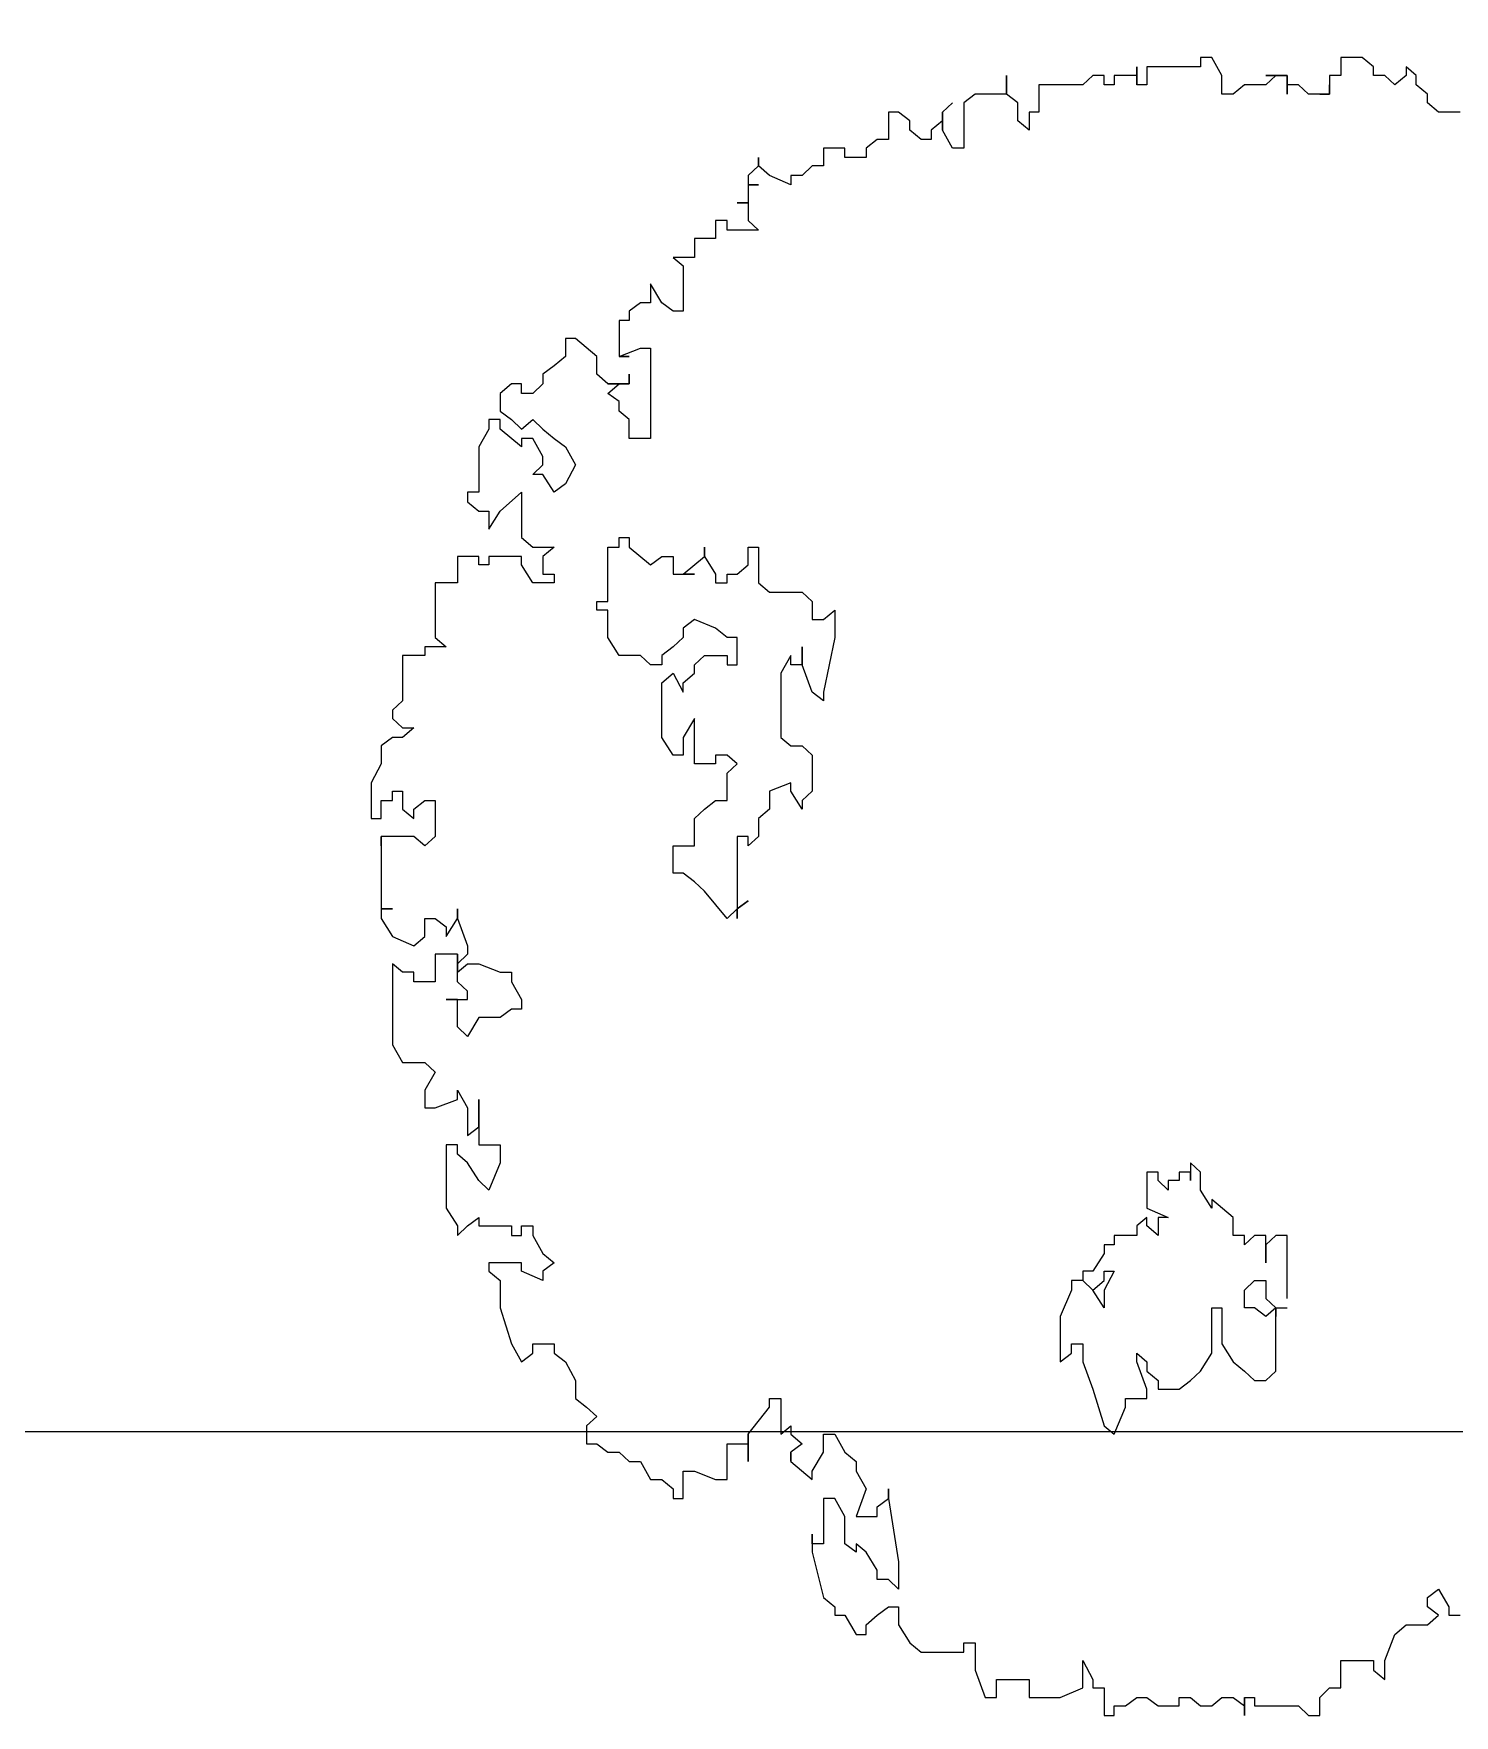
# Model space of a CAD drawing. Extents: x -30 to 1202, y 231 to 898.
# Drawn here: x 86.943 to 89.559, y 376.693 to 379.789 of the extents above; entities that cross this region are included whole.
import ezdxf

# ---------------------------------------------------------------- set-up
doc = ezdxf.new("R2010")
doc.units = 0
doc.header["$LTSCALE"] = 0.04
doc.layers.get('0').update_dxf_attribs({"linetype": 'CONTINUOUS'})
doc.layers.add('CONTORXXNP----00', color=255, linetype='CONTINUOUS')
doc.layers.add('PISO', color=1, linetype='CONTINUOUS')
doc.styles.get("Standard").update_dxf_attribs({"font": 'romans.shx'})

# ---------------------------------------------------------------- blocks, each defined once
blk = doc.blocks.new('ARB3')
at = {"color": 0}
for p, q in [((-0.4644, 0.1476), (-0.4644, 0.1345)), ((0.4579, 0.1407), (0.4579, 0.1476)), ((-0.4644, 0.1345), (-0.4702, 0.1276)), ((0.4418, 0.1345), (0.4528, 0.1407)), ((0.447, 0.1276), (0.4418, 0.1345)), ((0.4528, 0.1407), (0.4579, 0.1407)), ((0.4579, 0.1345), (0.4528, 0.1276)), ((0.4638, 0.1276), (0.4579, 0.1345)), ((-0.4754, 0.1276), (-0.4812, 0.1207)), ((-0.4702, 0.1276), (-0.4754, 0.1276)), ((0.4528, 0.1276), (0.447, 0.1276)), ((0.4638, 0.1145), (0.4638, 0.1276)), ((-0.487, 0.1207), (-0.4922, 0.1145)), ((-0.4922, 0.1145), (-0.487, 0.1145)), ((-0.4812, 0.1207), (-0.487, 0.1207)), ((-0.487, 0.1145), (-0.4812, 0.1076)), ((0.4696, 0.1076), (0.4638, 0.1145)), ((-0.4812, 0.1076), (-0.487, 0.1015)), ((0.4857, 0.1015), (0.4696, 0.1076)), ((-0.487, 0.0945), (-0.4922, 0.0945)), ((-0.487, 0.1015), (-0.487, 0.0945)), ((0.4973, 0.1015), (0.4857, 0.1015)), ((0.4857, 0.0745), (0.4857, 0.0945)), ((0.4857, 0.0945), (0.4915, 0.0945)), ((0.4915, 0.0945), (0.4973, 0.1015)), ((-0.498, 0.0745), (-0.487, 0.0745)), ((-0.487, 0.0745), (-0.487, 0.0676)), ((0.5025, 0.0745), (0.4857, 0.0745)), ((0.5025, 0.0676), (0.5025, 0.0745)), ((-0.487, 0.0676), (-0.4754, 0.0676)), ((-0.4754, 0.0676), (-0.4812, 0.0676)), ((-0.4812, 0.0676), (-0.4754, 0.0676)), ((-0.4754, 0.0676), (-0.4754, 0.0615)), ((-0.4754, 0.0615), (-0.4754, 0.0676)), ((-0.4754, 0.0676), (-0.4754, 0.0546)), ((0.5083, 0.0615), (0.5025, 0.0676)), ((-0.4754, 0.0546), (-0.4812, 0.0484)), ((0.5193, 0.0615), (0.5083, 0.0615)), ((0.5135, 0.0484), (0.5193, 0.0546)), ((0.5193, 0.0546), (0.5193, 0.0615)), ((-0.4754, 0.0415), (-0.487, 0.0415)), ((-0.487, 0.0415), (-0.487, 0.0284)), ((-0.4812, 0.0484), (-0.4812, 0.0415)), ((-0.4812, 0.0415), (-0.4754, 0.0415)), ((0.2635, 0.0415), (0.2248, 0.0415)), ((0.2248, 0.0415), (0.2248, 0.0346)), ((0.2693, 0.0346), (0.2693, 0.0415)), ((0.5135, 0.0215), (0.5135, 0.0484)), ((-0.487, 0.0284), (-0.487, 0.0346)), ((-0.487, 0.0346), (-0.4812, 0.0284)), ((0.2248, 0.0346), (0.2306, 0.0284)), ((0.2635, 0.0284), (0.2693, 0.0346)), ((0.3081, 0.0346), (0.2693, 0.0346)), ((0.2693, 0.0346), (0.2745, 0.0284)), ((0.2693, 0.0346), (0.2745, 0.0346)), ((0.2745, 0.0346), (0.2693, 0.0346)), ((0.3139, 0.0284), (0.3081, 0.0346)), ((-0.4812, 0.0284), (-0.4812, 0.0153)), ((0.2416, 0.0284), (0.2248, 0.0284)), ((0.2248, 0.0284), (0.2248, 0.0215)), ((0.2248, 0.0215), (0.2306, 0.0153)), ((0.2306, 0.0284), (0.2416, 0.0284)), ((0.2525, 0.0215), (0.2525, 0.0284)), ((0.2525, 0.0284), (0.2635, 0.0284)), ((0.2584, 0.0153), (0.2525, 0.0215)), ((0.2745, 0.0284), (0.2693, 0.0215)), ((0.2693, 0.0215), (0.2693, 0.0153)), ((0.3081, 0.0153), (0.3139, 0.0215)), ((0.3139, 0.0215), (0.3139, 0.0284)), ((0.5083, 0.0153), (0.5083, 0.0215)), ((0.5083, 0.0215), (0.5135, 0.0215)), ((-0.4812, 0.0153), (-0.4754, 0.0084)), ((0.2306, 0.0153), (0.2248, 0.0153)), ((0.2248, 0.0153), (0.2248, 0.0084)), ((0.2693, 0.0153), (0.2584, 0.0153)), ((0.3023, 0.0084), (0.3081, 0.0153)), ((0.5083, 0.0084), (0.5135, 0.0153)), ((0.5193, 0.0153), (0.5083, 0.0153)), ((0.5135, 0.0153), (0.5193, 0.0153)), ((-0.487, 0.0015), (-0.498, -0.0047)), ((-0.4754, 0.0015), (-0.487, 0.0015)), ((-0.4754, 0.0084), (-0.4754, 0.0015)), ((0.2138, 0.0084), (0.2028, -0.0047)), ((0.2248, 0.0084), (0.2138, 0.0084)), ((0.2693, -0.0047), (0.2693, 0.0015)), ((0.2693, 0.0015), (0.2913, 0.0015)), ((0.2913, 0.0015), (0.3023, 0.0084)), ((0.5083, 0.0015), (0.5083, 0.0084)), ((0.5135, -0.0047), (0.5083, 0.0015)), ((0.208, -0.0047), (0.197, -0.0116)), ((0.2028, -0.0047), (0.208, -0.0047)), ((0.2971, -0.0047), (0.2693, -0.0047)), ((0.3081, -0.0116), (0.2971, -0.0047)), ((0.5135, -0.0116), (0.5135, -0.0047)), ((0.186, -0.0116), (0.1802, -0.0177)), ((0.1802, -0.0177), (0.1912, -0.0177)), ((0.197, -0.0116), (0.186, -0.0116)), ((0.1912, -0.0177), (0.186, -0.0177)), ((0.186, -0.0177), (0.186, -0.0247)), ((0.3139, -0.0177), (0.3081, -0.0116)), ((0.3191, -0.0247), (0.3139, -0.0177)), ((0.5083, -0.0177), (0.5135, -0.0116)), ((0.5083, -0.0247), (0.5083, -0.0177)), ((0.186, -0.0247), (0.1912, -0.0247)), ((0.1912, -0.0247), (0.1912, -0.0316)), ((0.3191, -0.0377), (0.3191, -0.0247)), ((0.5135, -0.0247), (0.5083, -0.0247)), ((0.5135, -0.0377), (0.5135, -0.0247)), ((0.1912, -0.0377), (0.186, -0.0377)), ((0.186, -0.0377), (0.186, -0.0446)), ((0.1912, -0.0316), (0.197, -0.0316)), ((0.197, -0.0316), (0.1912, -0.0377)), ((0.208, -0.0446), (0.2138, -0.0316)), ((0.2138, -0.0316), (0.2138, -0.0377)), ((0.2138, -0.0377), (0.2248, -0.0377)), ((0.2248, -0.0377), (0.219, -0.0446)), ((0.3081, -0.0446), (0.3139, -0.0377)), ((0.3139, -0.0377), (0.3191, -0.0377)), ((0.5083, -0.0446), (0.5135, -0.0377)), ((-0.4922, -0.0446), (-0.4812, -0.0446)), ((-0.4812, -0.0508), (-0.4922, -0.0508)), ((-0.4922, -0.0508), (-0.487, -0.0508)), ((-0.487, -0.0508), (-0.487, -0.0646)), ((-0.4812, -0.0446), (-0.4812, -0.0508)), ((0.186, -0.0446), (0.208, -0.0446)), ((0.219, -0.0446), (0.2138, -0.0446)), ((0.2138, -0.0446), (0.219, -0.0508)), ((0.219, -0.0508), (0.2248, -0.0508)), ((0.2248, -0.0508), (0.2248, -0.0646)), ((0.2971, -0.0508), (0.3023, -0.0446)), ((0.3023, -0.0508), (0.2971, -0.0508)), ((0.3191, -0.0446), (0.3023, -0.0508)), ((0.3023, -0.0446), (0.3081, -0.0446)), ((0.3249, -0.0446), (0.3191, -0.0446)), ((0.3249, -0.0577), (0.3249, -0.0446)), ((0.5083, -0.0508), (0.5083, -0.0446)), ((0.5135, -0.0577), (0.5083, -0.0508)), ((0.3301, -0.0577), (0.3249, -0.0577)), ((0.3468, -0.0646), (0.3301, -0.0577)), ((0.5135, -0.0646), (0.5135, -0.0577)), ((-0.487, -0.0646), (-0.4812, -0.0646)), ((-0.4812, -0.0708), (-0.487, -0.0708)), ((-0.487, -0.0708), (-0.487, -0.0777)), ((-0.4812, -0.0646), (-0.4812, -0.0708)), ((0.2248, -0.0646), (0.2306, -0.0646)), ((0.2306, -0.0646), (0.2306, -0.0708)), ((0.2306, -0.0708), (0.2358, -0.0708)), ((0.2358, -0.0708), (0.2467, -0.0777)), ((0.2467, -0.0708), (0.2467, -0.0646)), ((0.2467, -0.0646), (0.2584, -0.0708)), ((0.2525, -0.0708), (0.2467, -0.0708)), ((0.2584, -0.0777), (0.2525, -0.0708)), ((0.2584, -0.0708), (0.2693, -0.0708)), ((0.2693, -0.0708), (0.2584, -0.0777)), ((0.3191, -0.0777), (0.3417, -0.0708)), ((0.3417, -0.0708), (0.3468, -0.0646)), ((0.5025, -0.0777), (0.5025, -0.0708)), ((0.5025, -0.0708), (0.5193, -0.0708)), ((0.5193, -0.0646), (0.5135, -0.0646)), ((0.5193, -0.0708), (0.5193, -0.0646)), ((-0.487, -0.0777), (-0.4812, -0.0839)), ((0.2467, -0.0777), (0.2467, -0.0839)), ((0.2525, -0.0839), (0.2584, -0.0777)), ((0.2584, -0.0777), (0.2525, -0.0839)), ((0.3023, -0.0839), (0.3191, -0.0777)), ((0.4857, -0.0839), (0.4973, -0.0777)), ((0.4973, -0.0777), (0.5025, -0.0777)), ((-0.4812, -0.0839), (-0.4812, -0.1108)), ((0.2467, -0.0839), (0.2525, -0.0839)), ((0.2525, -0.0839), (0.2525, -0.0908)), ((0.2525, -0.0908), (0.2584, -0.0908)), ((0.2584, -0.0908), (0.2745, -0.0977)), ((0.2913, -0.0908), (0.2913, -0.0839)), ((0.2913, -0.0839), (0.3023, -0.0839)), ((0.2971, -0.0908), (0.2913, -0.0908)), ((0.3023, -0.0977), (0.2971, -0.0908)), ((0.5025, -0.0839), (0.4857, -0.0839)), ((0.5083, -0.0977), (0.5025, -0.0839)), ((0.2745, -0.0977), (0.3023, -0.0977)), ((0.5083, -0.1169), (0.5083, -0.0977)), ((-0.4812, -0.1108), (-0.4644, -0.1108)), ((-0.4644, -0.1108), (-0.4644, -0.1169)), ((-0.4644, -0.1169), (-0.4534, -0.1169)), ((-0.4534, -0.1169), (-0.4592, -0.1238)), ((0.4973, -0.1369), (0.4973, -0.1169)), ((0.4973, -0.1169), (0.5083, -0.1169)), ((-0.4754, -0.1308), (-0.487, -0.1308)), ((-0.487, -0.1308), (-0.4754, -0.1308)), ((-0.4702, -0.1238), (-0.4754, -0.1308)), ((-0.4754, -0.1308), (-0.4754, -0.15)), ((-0.4592, -0.1238), (-0.4702, -0.1238)), ((0.4915, -0.15), (0.5083, -0.1438)), ((0.5083, -0.1369), (0.4973, -0.1369)), ((0.5083, -0.1438), (0.5083, -0.1369)), ((-0.4754, -0.15), (-0.4702, -0.1569)), ((0.4747, -0.1569), (0.4747, -0.15)), ((0.4747, -0.15), (0.4915, -0.15)), ((-0.4702, -0.1569), (-0.4424, -0.1569)), ((-0.4644, -0.17), (-0.4702, -0.1638)), ((-0.4702, -0.1638), (-0.4644, -0.17)), ((-0.4424, -0.1638), (-0.4534, -0.17)), ((-0.4424, -0.1569), (-0.4424, -0.1638)), ((0.4805, -0.1569), (0.4747, -0.1569)), ((0.4805, -0.1831), (0.4805, -0.1569)), ((-0.4534, -0.17), (-0.4644, -0.17)), ((-0.4644, -0.17), (-0.4592, -0.17)), ((-0.4592, -0.17), (-0.4534, -0.1769)), ((-0.4534, -0.1769), (-0.4476, -0.1769)), ((-0.4476, -0.1831), (-0.4534, -0.19)), ((-0.4476, -0.1769), (-0.4476, -0.1831)), ((0.4747, -0.19), (0.4805, -0.1831)), ((-0.4592, -0.19), (-0.4644, -0.1969)), ((-0.4534, -0.19), (-0.4592, -0.19)), ((0.4638, -0.1969), (0.4747, -0.19)), ((-0.4644, -0.1969), (-0.4644, -0.2031)), ((-0.4644, -0.2031), (-0.4476, -0.2031)), ((-0.4476, -0.2031), (-0.4476, -0.21)), ((0.3862, -0.2031), (0.3804, -0.2031)), ((0.3804, -0.2031), (0.3862, -0.2031)), ((0.3862, -0.2031), (0.425, -0.1969)), ((0.3914, -0.21), (0.3862, -0.2031)), ((0.425, -0.1969), (0.4418, -0.1969)), ((0.4418, -0.1969), (0.436, -0.2031)), ((0.436, -0.2031), (0.436, -0.21)), ((0.4528, -0.2031), (0.4528, -0.1969)), ((0.4528, -0.1969), (0.4638, -0.1969)), ((0.4579, -0.21), (0.4528, -0.2031)), ((-0.4476, -0.21), (-0.4424, -0.2169)), ((0.3972, -0.21), (0.3914, -0.21)), ((0.3972, -0.223), (0.3972, -0.21)), ((0.4302, -0.21), (0.4192, -0.2169)), ((0.436, -0.21), (0.4302, -0.21)), ((0.4638, -0.2169), (0.4579, -0.21)), ((-0.4424, -0.2169), (-0.4366, -0.2169)), ((-0.4366, -0.2169), (-0.4366, -0.23)), ((0.3578, -0.23), (0.3636, -0.223)), ((0.3636, -0.223), (0.3695, -0.223)), ((0.3695, -0.223), (0.3804, -0.2169)), ((0.3804, -0.2169), (0.3972, -0.223)), ((0.4192, -0.2169), (0.414, -0.223)), ((0.414, -0.223), (0.4192, -0.223)), ((0.4192, -0.223), (0.414, -0.23)), ((0.4579, -0.23), (0.4696, -0.223)), ((0.4696, -0.2169), (0.4638, -0.2169)), ((0.4696, -0.223), (0.4696, -0.2169)), ((-0.4366, -0.23), (-0.4424, -0.23)), ((-0.4424, -0.23), (-0.4424, -0.243)), ((-0.1531, -0.243), (-0.1589, -0.2361)), ((-0.1589, -0.2361), (-0.1421, -0.2361)), ((-0.1421, -0.2361), (-0.1085, -0.243)), ((0.3468, -0.2361), (0.3578, -0.23)), ((0.3468, -0.243), (0.3468, -0.2361)), ((0.3972, -0.23), (0.3862, -0.2361)), ((0.3862, -0.2361), (0.3862, -0.243)), ((0.414, -0.23), (0.3972, -0.23)), ((0.447, -0.243), (0.4528, -0.2361)), ((0.4528, -0.2361), (0.4579, -0.2361)), ((0.4579, -0.2361), (0.4579, -0.23)), ((-0.4424, -0.243), (-0.4315, -0.243)), ((-0.4315, -0.243), (-0.4315, -0.25)), ((-0.1531, -0.25), (-0.1531, -0.243)), ((-0.1085, -0.243), (-0.1033, -0.243)), ((-0.1033, -0.243), (-0.1085, -0.25)), ((0.3578, -0.243), (0.3468, -0.243)), ((0.3695, -0.25), (0.3578, -0.243)), ((0.3862, -0.243), (0.414, -0.243)), ((0.414, -0.243), (0.414, -0.25)), ((0.4192, -0.25), (0.447, -0.243)), ((-0.4315, -0.25), (-0.4256, -0.2561)), ((-0.4256, -0.2561), (-0.4256, -0.263)), ((-0.1699, -0.2561), (-0.1641, -0.25)), ((-0.1699, -0.2761), (-0.1699, -0.2561)), ((-0.1641, -0.25), (-0.1531, -0.25)), ((-0.1253, -0.2561), (-0.1363, -0.2561)), ((-0.1363, -0.2561), (-0.1253, -0.2561)), ((-0.1085, -0.25), (-0.1253, -0.2561)), ((-0.1253, -0.2561), (-0.1253, -0.263)), ((-0.0756, -0.2561), (-0.0698, -0.25)), ((-0.0756, -0.263), (-0.0756, -0.2561)), ((-0.0698, -0.25), (-0.0478, -0.25)), ((-0.0478, -0.25), (-0.042, -0.2561)), ((-0.0368, -0.2561), (-0.0478, -0.263)), ((-0.042, -0.2561), (-0.0368, -0.2561)), ((0.3468, -0.263), (0.3527, -0.2561)), ((0.3527, -0.2561), (0.3578, -0.263)), ((0.3636, -0.263), (0.3746, -0.25)), ((0.3746, -0.25), (0.3695, -0.25)), ((0.414, -0.25), (0.4082, -0.25)), ((0.4082, -0.25), (0.4192, -0.25)), ((-0.4256, -0.263), (-0.4198, -0.263)), ((-0.4198, -0.263), (-0.4256, -0.2761)), ((-0.1253, -0.263), (-0.1311, -0.263)), ((-0.1311, -0.263), (-0.1201, -0.2692)), ((-0.0807, -0.2692), (-0.0756, -0.263)), ((-0.0478, -0.263), (-0.053, -0.263)), ((-0.053, -0.263), (-0.0478, -0.2761)), ((0.3468, -0.2692), (0.3417, -0.263)), ((0.3417, -0.263), (0.3468, -0.263)), ((0.3578, -0.263), (0.3636, -0.263)), ((0.3636, -0.263), (0.3578, -0.263)), ((0.3578, -0.263), (0.3636, -0.263)), ((-0.4256, -0.2761), (-0.4315, -0.283)), ((-0.1757, -0.283), (-0.1699, -0.2761)), ((-0.1201, -0.2692), (-0.0807, -0.2692)), ((-0.0478, -0.2761), (-0.0368, -0.2761)), ((-0.0368, -0.2761), (-0.031, -0.283)), ((0.3249, -0.2761), (0.3249, -0.2692)), ((0.3249, -0.2692), (0.3468, -0.2692)), ((0.3301, -0.2761), (0.3249, -0.2761)), ((0.3468, -0.2892), (0.3301, -0.2761)), ((-0.4315, -0.283), (-0.4366, -0.283)), ((-0.4366, -0.283), (-0.4315, -0.283)), ((-0.4315, -0.283), (-0.4256, -0.2892)), ((-0.4198, -0.2892), (-0.4198, -0.283)), ((-0.4198, -0.283), (-0.4198, -0.2892)), ((-0.3979, -0.2892), (-0.3921, -0.283)), ((-0.3921, -0.283), (-0.3921, -0.3022)), ((-0.1976, -0.2892), (-0.1976, -0.283)), ((-0.1976, -0.283), (-0.1757, -0.283)), ((-0.031, -0.283), (-0.02, -0.283)), ((-0.02, -0.283), (-0.0142, -0.2892)), ((-0.4256, -0.2892), (-0.4198, -0.2892)), ((-0.4198, -0.2892), (-0.4089, -0.2892)), ((-0.4089, -0.2892), (-0.4089, -0.2961)), ((-0.4089, -0.2961), (-0.4089, -0.2892)), ((-0.4089, -0.2892), (-0.3979, -0.2892)), ((-0.1867, -0.2892), (-0.1976, -0.2892)), ((-0.1809, -0.2961), (-0.1867, -0.2892)), ((-0.1809, -0.3022), (-0.1809, -0.2961)), ((-0.1253, -0.2961), (-0.1421, -0.2961)), ((-0.1421, -0.2961), (-0.1421, -0.3022)), ((-0.1253, -0.3022), (-0.1253, -0.2961)), ((-0.0646, -0.2961), (-0.0698, -0.3022)), ((-0.0588, -0.3022), (-0.0646, -0.2961)), ((-0.0142, -0.2892), (-0.02, -0.2892)), ((-0.02, -0.2892), (-0.02, -0.2961)), ((-0.02, -0.2961), (0.0304, -0.2961)), ((0.0245, -0.2961), (0.0194, -0.2892)), ((0.0194, -0.2892), (0.0245, -0.2961)), ((0.0304, -0.2961), (0.0245, -0.2961)), ((0.0245, -0.2961), (0.0304, -0.3022)), ((0.3636, -0.2892), (0.3468, -0.2892)), ((0.3527, -0.3022), (0.3527, -0.2892)), ((0.3527, -0.2892), (0.3636, -0.2892)), ((-0.3921, -0.3022), (-0.3979, -0.3022)), ((-0.3979, -0.3022), (-0.3979, -0.3092)), ((-0.3979, -0.3092), (-0.3869, -0.3092)), ((-0.3869, -0.3092), (-0.3869, -0.3222)), ((-0.1918, -0.3161), (-0.1809, -0.3092)), ((-0.1757, -0.3022), (-0.1809, -0.3022)), ((-0.1809, -0.3092), (-0.1757, -0.3092)), ((-0.1757, -0.3092), (-0.1757, -0.3022)), ((-0.1479, -0.3092), (-0.1531, -0.3222)), ((-0.1421, -0.3022), (-0.1479, -0.3092)), ((-0.1311, -0.3161), (-0.1311, -0.3022)), ((-0.1311, -0.3022), (-0.1253, -0.3022)), ((-0.0698, -0.3022), (-0.0698, -0.3092)), ((-0.0698, -0.3092), (-0.0646, -0.3092)), ((-0.0646, -0.3092), (-0.0646, -0.3222)), ((-0.042, -0.3022), (-0.0588, -0.3022)), ((-0.042, -0.3092), (-0.042, -0.3022)), ((-0.0368, -0.3161), (-0.042, -0.3092)), ((0.0304, -0.3022), (0.0136, -0.3161)), ((0.3746, -0.3022), (0.3527, -0.3022)), ((0.3695, -0.3222), (0.3746, -0.3092)), ((0.3746, -0.3092), (0.3746, -0.3022)), ((-0.1918, -0.3161), (-0.1976, -0.3161)), ((-0.1976, -0.3161), (-0.1918, -0.3161)), ((-0.1809, -0.3292), (-0.1918, -0.3161)), ((-0.1253, -0.3222), (-0.1311, -0.3161)), ((-0.031, -0.3222), (-0.0368, -0.3161)), ((0.0136, -0.3161), (0.0078, -0.3222)), ((-0.3869, -0.3222), (-0.3753, -0.3222)), ((-0.3753, -0.3222), (-0.3753, -0.3353)), ((-0.3753, -0.3353), (-0.3701, -0.3292)), ((-0.3701, -0.3292), (-0.3423, -0.3292)), ((-0.3423, -0.3292), (-0.3423, -0.3353)), ((-0.1809, -0.3353), (-0.1809, -0.3222)), ((-0.1809, -0.3222), (-0.1809, -0.3292)), ((-0.1809, -0.3292), (-0.1809, -0.3222)), ((-0.1809, -0.3222), (-0.1809, -0.3292)), ((-0.1531, -0.3222), (-0.1479, -0.3292)), ((-0.1479, -0.3292), (-0.1421, -0.3292)), ((-0.1421, -0.3292), (-0.1363, -0.3353)), ((-0.1201, -0.3222), (-0.1253, -0.3222)), ((-0.1143, -0.3292), (-0.1201, -0.3222)), ((-0.1201, -0.3353), (-0.1085, -0.3292)), ((-0.1085, -0.3292), (-0.1143, -0.3292)), ((-0.0646, -0.3222), (-0.0924, -0.3222)), ((-0.0924, -0.3222), (-0.0807, -0.3292)), ((-0.0807, -0.3292), (-0.0698, -0.3292)), ((-0.0698, -0.3292), (-0.0698, -0.3353)), ((-0.0142, -0.3222), (-0.031, -0.3222)), ((-0.0142, -0.3353), (-0.0142, -0.3222)), ((0.0078, -0.3222), (0.0026, -0.3292)), ((0.0026, -0.3292), (0.0026, -0.3353)), ((0.3695, -0.3292), (0.3695, -0.3222)), ((0.3862, -0.3292), (0.3695, -0.3292)), ((0.3862, -0.3353), (0.3862, -0.3292)), ((-0.3423, -0.3353), (-0.3475, -0.3422)), ((-0.1918, -0.3422), (-0.1918, -0.3353)), ((-0.1918, -0.3353), (-0.1809, -0.3353)), ((-0.1363, -0.3353), (-0.1311, -0.3422)), ((-0.1143, -0.3422), (-0.1201, -0.3353)), ((-0.0698, -0.3353), (-0.0807, -0.3422)), ((0.0026, -0.3353), (-0.0142, -0.3353)), ((0.3746, -0.3422), (0.3804, -0.3353)), ((0.3804, -0.3353), (0.3862, -0.3353)), ((-0.3475, -0.3422), (-0.3591, -0.3492)), ((-0.3591, -0.3492), (-0.3475, -0.3492)), ((-0.3475, -0.3492), (-0.3475, -0.3553)), ((-0.3197, -0.3553), (-0.3197, -0.3492)), ((-0.3197, -0.3492), (-0.2642, -0.3492)), ((-0.2642, -0.3492), (-0.2642, -0.3622)), ((-0.1976, -0.3622), (-0.1867, -0.3492)), ((-0.1867, -0.3492), (-0.1918, -0.3422)), ((-0.1311, -0.3422), (-0.1253, -0.3422)), ((-0.1253, -0.3492), (-0.1311, -0.3553)), ((-0.1253, -0.3422), (-0.1253, -0.3492)), ((-0.0807, -0.3422), (-0.1143, -0.3422)), ((0.3636, -0.3553), (0.3746, -0.3492)), ((0.3746, -0.3492), (0.3746, -0.3422)), ((-0.3475, -0.3553), (-0.3423, -0.3622)), ((-0.3146, -0.3684), (-0.3197, -0.3553)), ((-0.1311, -0.3553), (-0.1311, -0.3684)), ((0.3636, -0.3622), (0.3636, -0.3553)), ((-0.3423, -0.3622), (-0.3365, -0.3622)), ((-0.3365, -0.3622), (-0.3365, -0.3684)), ((-0.3365, -0.3684), (-0.3146, -0.3684)), ((-0.3146, -0.3684), (-0.3146, -0.3622)), ((-0.3146, -0.3622), (-0.3146, -0.3684)), ((-0.2978, -0.3622), (-0.3036, -0.3622)), ((-0.3036, -0.3622), (-0.2978, -0.3622)), ((-0.2978, -0.3684), (-0.2978, -0.3622)), ((-0.2978, -0.3622), (-0.2978, -0.3753)), ((-0.2919, -0.3753), (-0.2978, -0.3684)), ((-0.2868, -0.3684), (-0.2919, -0.3753)), ((-0.281, -0.3684), (-0.2868, -0.3684)), ((-0.2758, -0.3622), (-0.281, -0.3684)), ((-0.2642, -0.3622), (-0.2758, -0.3622)), ((-0.2035, -0.3684), (-0.2035, -0.3622)), ((-0.2035, -0.3622), (-0.1976, -0.3622)), ((-0.1976, -0.3684), (-0.2035, -0.3684)), ((-0.1976, -0.3753), (-0.1976, -0.3684)), ((-0.1311, -0.3684), (-0.1421, -0.3753)), ((0.3578, -0.3684), (0.3636, -0.3622)), ((0.3578, -0.3753), (0.3578, -0.3684)), ((-0.2978, -0.3753), (-0.3036, -0.3822)), ((-0.1641, -0.3753), (-0.1976, -0.3753)), ((-0.1641, -0.3822), (-0.1641, -0.3753)), ((-0.1421, -0.3753), (-0.1589, -0.3753)), ((-0.1589, -0.3753), (-0.1589, -0.3822)), ((0.3527, -0.3822), (0.3578, -0.3753)), ((-0.3146, -0.3822), (-0.3255, -0.3953)), ((-0.3036, -0.3822), (-0.3146, -0.3822)), ((-0.1589, -0.3822), (-0.1641, -0.3822)), ((0.3249, -0.3953), (0.3301, -0.3884)), ((0.3301, -0.3884), (0.3359, -0.3822)), ((0.3359, -0.3822), (0.3417, -0.3884)), ((0.3417, -0.3884), (0.3527, -0.3884)), ((0.3527, -0.3884), (0.3527, -0.3822)), ((-0.3255, -0.3953), (-0.3255, -0.4014)), ((-0.3255, -0.4014), (-0.3146, -0.4014)), ((-0.3146, -0.4014), (-0.3087, -0.4084)), ((-0.2642, -0.4084), (-0.259, -0.4014)), ((-0.259, -0.4014), (-0.248, -0.3953)), ((-0.248, -0.3953), (-0.2364, -0.4014)), ((-0.2364, -0.4014), (-0.2312, -0.4084)), ((0.2971, -0.4084), (0.3023, -0.4014)), ((0.3023, -0.4014), (0.3139, -0.3953)), ((0.3139, -0.3953), (0.3249, -0.3953)), ((-0.3087, -0.4084), (-0.3036, -0.4153)), ((-0.27, -0.4153), (-0.2642, -0.4084)), ((-0.2312, -0.4084), (-0.2422, -0.4153)), ((-0.1976, -0.4214), (-0.1976, -0.4084)), ((-0.1976, -0.4084), (-0.1918, -0.4153)), ((-0.1809, -0.4153), (-0.1809, -0.4084)), ((-0.1809, -0.4084), (-0.1757, -0.4084)), ((-0.1757, -0.4084), (-0.1757, -0.4214)), ((0.2358, -0.4153), (0.2416, -0.4084)), ((0.2416, -0.4084), (0.2467, -0.4153)), ((0.2913, -0.4214), (0.2913, -0.4084)), ((0.2913, -0.4084), (0.2971, -0.4084)), ((-0.3036, -0.4153), (-0.2978, -0.4153)), ((-0.2978, -0.4153), (-0.2919, -0.4214)), ((-0.2919, -0.4214), (-0.2919, -0.4284)), ((-0.2758, -0.4214), (-0.27, -0.4153)), ((-0.27, -0.4284), (-0.2758, -0.4214)), ((-0.2532, -0.4153), (-0.2642, -0.4214)), ((-0.2642, -0.4214), (-0.2642, -0.4284)), ((-0.248, -0.4153), (-0.2532, -0.4153)), ((-0.2422, -0.4214), (-0.248, -0.4153)), ((-0.2422, -0.4153), (-0.2422, -0.4214)), ((-0.2035, -0.4284), (-0.1976, -0.4214)), ((-0.1918, -0.4153), (-0.1809, -0.4153)), ((-0.1757, -0.4214), (-0.1867, -0.4284)), ((0.219, -0.4284), (0.219, -0.4214)), ((0.219, -0.4214), (0.2248, -0.4214)), ((0.2248, -0.4214), (0.2358, -0.4153)), ((0.2467, -0.4153), (0.2525, -0.4153)), ((0.2525, -0.4153), (0.2467, -0.4284)), ((0.2971, -0.4214), (0.2913, -0.4214)), ((0.3023, -0.4284), (0.2971, -0.4214)), ((-0.2919, -0.4284), (-0.2978, -0.4284)), ((-0.2978, -0.4284), (-0.2978, -0.4345)), ((-0.2758, -0.4345), (-0.27, -0.4284)), ((-0.259, -0.4284), (-0.27, -0.4414)), ((-0.2642, -0.4284), (-0.259, -0.4284)), ((-0.2196, -0.4414), (-0.2312, -0.4284)), ((-0.2312, -0.4284), (-0.2035, -0.4284)), ((-0.1867, -0.4284), (-0.1918, -0.4284)), ((-0.1918, -0.4284), (-0.1918, -0.4484)), ((0.0691, -0.4345), (0.0801, -0.4284)), ((0.0801, -0.4284), (0.0859, -0.4284)), ((0.0859, -0.4284), (0.0859, -0.4345)), ((0.2248, -0.4284), (0.219, -0.4284)), ((0.2248, -0.4345), (0.2248, -0.4284)), ((0.2467, -0.4284), (0.2416, -0.4284)), ((0.2416, -0.4284), (0.2416, -0.4484)), ((0.2913, -0.4345), (0.3023, -0.4284)), ((-0.2978, -0.4345), (-0.2919, -0.4414)), ((-0.2919, -0.4414), (-0.281, -0.4414)), ((-0.281, -0.4414), (-0.2758, -0.4345)), ((-0.27, -0.4414), (-0.2758, -0.4414)), ((-0.2758, -0.4414), (-0.2758, -0.4484)), ((-0.2086, -0.4484), (-0.2196, -0.4414)), ((0.0581, -0.4545), (0.0633, -0.4414)), ((0.0633, -0.4414), (0.0633, -0.4345)), ((0.0633, -0.4345), (0.0691, -0.4345)), ((0.0859, -0.4345), (0.0911, -0.4414)), ((0.0911, -0.4414), (0.0911, -0.4545)), ((0.1692, -0.4545), (0.1692, -0.4414)), ((0.1692, -0.4414), (0.1802, -0.4414)), ((0.1802, -0.4414), (0.197, -0.4484)), ((0.219, -0.4545), (0.219, -0.4345)), ((0.219, -0.4345), (0.2248, -0.4345)), ((0.2467, -0.4484), (0.2525, -0.4414)), ((0.2525, -0.4414), (0.2693, -0.4414)), ((0.2693, -0.4414), (0.2913, -0.4345)), ((-0.2758, -0.4484), (-0.27, -0.4484)), ((-0.27, -0.4484), (-0.259, -0.4545)), ((-0.2196, -0.4545), (-0.2196, -0.4484)), ((-0.2196, -0.4484), (-0.2086, -0.4484)), ((-0.1918, -0.4484), (-0.1867, -0.4484)), ((-0.1867, -0.4484), (-0.1867, -0.4545)), ((0.197, -0.4484), (0.1912, -0.4545)), ((0.2416, -0.4484), (0.2467, -0.4484)), ((-0.259, -0.4545), (-0.2312, -0.4545)), ((-0.2312, -0.4545), (-0.2312, -0.4614)), ((-0.2312, -0.4614), (-0.2254, -0.4614)), ((-0.2254, -0.4614), (-0.2196, -0.4545)), ((-0.1867, -0.4545), (-0.1918, -0.4545)), ((-0.1918, -0.4545), (-0.1918, -0.4676)), ((0.0304, -0.4676), (0.0472, -0.4614)), ((0.0472, -0.4614), (0.0523, -0.4614)), ((0.0523, -0.4614), (0.0581, -0.4676)), ((0.0581, -0.4614), (0.0581, -0.4545)), ((0.0633, -0.4676), (0.0581, -0.4614)), ((0.0749, -0.4614), (0.0691, -0.4676)), ((0.0801, -0.4614), (0.0749, -0.4614)), ((0.0801, -0.4745), (0.0801, -0.4614)), ((0.0911, -0.4545), (0.1027, -0.4614)), ((0.1027, -0.4614), (0.0969, -0.4676)), ((0.1356, -0.4676), (0.1466, -0.4614)), ((0.1582, -0.4545), (0.1415, -0.4545)), ((0.1415, -0.4545), (0.1692, -0.4545)), ((0.1466, -0.4614), (0.1634, -0.4614)), ((0.1634, -0.4614), (0.1582, -0.4545)), ((0.1802, -0.4614), (0.175, -0.4676)), ((0.1912, -0.4545), (0.1802, -0.4614)), ((0.219, -0.4614), (0.2138, -0.4545)), ((0.2138, -0.4545), (0.219, -0.4545)), ((0.2248, -0.4676), (0.219, -0.4614)), ((-0.1918, -0.4676), (-0.1757, -0.4676)), ((-0.1757, -0.4676), (-0.1757, -0.4814)), ((-0.1421, -0.4814), (-0.1363, -0.4745)), ((-0.1363, -0.4745), (-0.1363, -0.4876)), ((0.0304, -0.4676), (0.0245, -0.4676)), ((0.0245, -0.4676), (0.0304, -0.4676)), ((0.0413, -0.4745), (0.0304, -0.4676)), ((0.0304, -0.4814), (0.0355, -0.4745)), ((0.0355, -0.4745), (0.0413, -0.4745)), ((0.0691, -0.4676), (0.0523, -0.4676)), ((0.0523, -0.4676), (0.0523, -0.4814)), ((0.0581, -0.4676), (0.0633, -0.4676)), ((0.0969, -0.4676), (0.0801, -0.4676)), ((0.0801, -0.4676), (0.0801, -0.4745)), ((0.1415, -0.4676), (0.1356, -0.4676)), ((0.1466, -0.4814), (0.1415, -0.4676)), ((0.175, -0.4676), (0.1692, -0.4676)), ((0.1692, -0.4676), (0.1692, -0.4745)), ((0.1692, -0.4745), (0.208, -0.4745)), ((0.208, -0.4745), (0.219, -0.4676)), ((0.219, -0.4676), (0.2248, -0.4676)), ((-0.1757, -0.4814), (-0.1421, -0.4814)), ((-0.042, -0.4876), (-0.042, -0.4814)), ((-0.042, -0.4814), (-0.02, -0.4814)), ((-0.02, -0.4814), (-0.0142, -0.4876)), ((0.0304, -0.4876), (0.0304, -0.4814)), ((0.0523, -0.4814), (0.0691, -0.4814)), ((0.0691, -0.4814), (0.0691, -0.4945)), ((0.1188, -0.4876), (0.1247, -0.4814)), ((0.1247, -0.4814), (0.1356, -0.4876)), ((0.1466, -0.4876), (0.1466, -0.4814)), ((-0.1363, -0.4876), (-0.1311, -0.4876)), ((-0.1311, -0.4876), (-0.1311, -0.5014)), ((-0.0866, -0.5014), (-0.0866, -0.4945)), ((-0.0866, -0.4945), (-0.0807, -0.5014)), ((-0.0368, -0.4945), (-0.042, -0.4876)), ((-0.0368, -0.5014), (-0.031, -0.4945)), ((-0.031, -0.4945), (-0.0368, -0.4945)), ((-0.0142, -0.4876), (-0.02, -0.4945)), ((-0.02, -0.4945), (-0.02, -0.5145)), ((0.0413, -0.4876), (0.0304, -0.4876)), ((0.0472, -0.4945), (0.0413, -0.4876)), ((0.0413, -0.5076), (0.0472, -0.4945)), ((0.0691, -0.4945), (0.0633, -0.4945)), ((0.0633, -0.4945), (0.0633, -0.5014)), ((0.1188, -0.5014), (0.1188, -0.4876)), ((0.1356, -0.4876), (0.1466, -0.4876)), ((-0.1311, -0.5014), (-0.1033, -0.5014)), ((-0.1033, -0.5014), (-0.0975, -0.5076)), ((-0.0924, -0.5076), (-0.0866, -0.5014)), ((-0.0807, -0.5014), (-0.0807, -0.5076)), ((-0.0478, -0.5076), (-0.0478, -0.5014)), ((-0.0478, -0.5014), (-0.0368, -0.5014)), ((0.0633, -0.5014), (0.0581, -0.5076)), ((0.1079, -0.5076), (0.1188, -0.5014)), ((-0.0975, -0.5076), (-0.0924, -0.5076)), ((-0.0807, -0.5076), (-0.0756, -0.5145)), ((-0.0756, -0.5145), (-0.0646, -0.5145)), ((-0.0646, -0.5145), (-0.053, -0.5206)), ((-0.042, -0.5076), (-0.0478, -0.5076)), ((-0.042, -0.5145), (-0.042, -0.5076)), ((-0.031, -0.5145), (-0.042, -0.5145)), ((-0.031, -0.5206), (-0.031, -0.5145)), ((-0.02, -0.5145), (-0.0142, -0.5145)), ((-0.0142, -0.5145), (-0.02, -0.5145)), ((-0.02, -0.5145), (0.0245, -0.5145)), ((0.0245, -0.5145), (0.0245, -0.5076)), ((0.0245, -0.5076), (0.0245, -0.5145)), ((0.0245, -0.5145), (0.0304, -0.5145)), ((0.0304, -0.5145), (0.0413, -0.5076)), ((0.0581, -0.5076), (0.1079, -0.5076)), ((-0.053, -0.5206), (-0.031, -0.5206))]:
    blk.add_line(p, q, dxfattribs=at)
for p, q in [((-0.4922, 0.0945), (-0.498, 0.0876)), ((-0.498, 0.0876), (-0.498, 0.0745)), ((-0.498, -0.0047), (-0.498, -0.0116)), ((-0.498, -0.0116), (-0.4922, -0.0116)), ((-0.4922, -0.0116), (-0.4922, -0.0446))]:
    blk.add_line(p, q)
at = {"layer": 'CONTORXXNP----00'}
for p, q in [((-0.4644, 0.1476), (-0.4644, 0.1345)), ((0.4579, 0.1407), (0.4579, 0.1476)), ((-0.4644, 0.1345), (-0.4702, 0.1276)), ((0.4418, 0.1345), (0.4528, 0.1407)), ((0.447, 0.1276), (0.4418, 0.1345)), ((0.4528, 0.1407), (0.4579, 0.1407)), ((0.4579, 0.1345), (0.4528, 0.1276)), ((0.4638, 0.1276), (0.4579, 0.1345)), ((-0.4754, 0.1276), (-0.4812, 0.1207)), ((-0.4702, 0.1276), (-0.4754, 0.1276)), ((0.4528, 0.1276), (0.447, 0.1276)), ((0.4638, 0.1145), (0.4638, 0.1276)), ((-0.487, 0.1207), (-0.4922, 0.1145)), ((-0.4922, 0.1145), (-0.487, 0.1145)), ((-0.4812, 0.1207), (-0.487, 0.1207)), ((-0.487, 0.1145), (-0.4812, 0.1076)), ((0.4696, 0.1076), (0.4638, 0.1145)), ((-0.4812, 0.1076), (-0.487, 0.1015)), ((0.4857, 0.1015), (0.4696, 0.1076)), ((-0.4922, 0.0945), (-0.498, 0.0876)), ((-0.487, 0.0945), (-0.4922, 0.0945)), ((-0.487, 0.1015), (-0.487, 0.0945)), ((0.4973, 0.1015), (0.4857, 0.1015)), ((0.4857, 0.0945), (0.4915, 0.0945)), ((0.4857, 0.0745), (0.4857, 0.0945)), ((0.4915, 0.0945), (0.4973, 0.1015)), ((-0.498, 0.0876), (-0.498, 0.0745)), ((-0.498, 0.0745), (-0.487, 0.0745)), ((-0.487, 0.0745), (-0.487, 0.0676)), ((0.5025, 0.0745), (0.4857, 0.0745)), ((0.5025, 0.0676), (0.5025, 0.0745)), ((-0.487, 0.0676), (-0.4754, 0.0676)), ((-0.4812, 0.0676), (-0.4754, 0.0676)), ((-0.4754, 0.0676), (-0.4812, 0.0676)), ((-0.4754, 0.0676), (-0.4754, 0.0546)), ((-0.4754, 0.0615), (-0.4754, 0.0676)), ((-0.4754, 0.0676), (-0.4754, 0.0615)), ((0.5083, 0.0615), (0.5025, 0.0676)), ((-0.4754, 0.0546), (-0.4812, 0.0484)), ((0.5193, 0.0615), (0.5083, 0.0615)), ((0.5135, 0.0484), (0.5193, 0.0546)), ((0.5193, 0.0546), (0.5193, 0.0615)), ((-0.487, 0.0415), (-0.4812, 0.0415)), ((-0.487, 0.0346), (-0.487, 0.0415)), ((-0.4812, 0.0484), (-0.4812, 0.0415)), ((0.5135, 0.0215), (0.5135, 0.0484)), ((-0.487, 0.0346), (-0.4812, 0.0284)), ((-0.4812, 0.0284), (-0.4812, 0.0153)), ((0.5083, 0.0215), (0.5135, 0.0215)), ((0.5083, 0.0153), (0.5083, 0.0215)), ((-0.4812, 0.0153), (-0.4754, 0.0084)), ((0.5083, 0.0153), (0.5135, 0.0153)), ((0.5083, 0.0084), (0.5135, 0.0153)), ((-0.487, 0.0015), (-0.498, -0.0047)), ((-0.4754, 0.0015), (-0.487, 0.0015)), ((-0.4754, 0.0084), (-0.4754, 0.0015)), ((0.5083, 0.0015), (0.5083, 0.0084)), ((0.5135, -0.0047), (0.5083, 0.0015)), ((-0.498, -0.0047), (-0.498, -0.0116)), ((0.5135, -0.0116), (0.5135, -0.0047)), ((-0.498, -0.0116), (-0.4922, -0.0116)), ((-0.4922, -0.0116), (-0.4922, -0.0446)), ((0.5083, -0.0177), (0.5135, -0.0116)), ((0.5083, -0.0247), (0.5083, -0.0177)), ((0.5135, -0.0247), (0.5083, -0.0247)), ((0.5135, -0.0377), (0.5135, -0.0247)), ((0.5083, -0.0446), (0.5135, -0.0377)), ((-0.4922, -0.0446), (-0.4812, -0.0446)), ((-0.487, -0.0508), (-0.4812, -0.0508)), ((-0.487, -0.0508), (-0.487, -0.0646)), ((-0.4812, -0.0446), (-0.4812, -0.0508)), ((0.5083, -0.0508), (0.5083, -0.0446)), ((0.5135, -0.0577), (0.5083, -0.0508)), ((0.5135, -0.0646), (0.5135, -0.0577)), ((-0.487, -0.0646), (-0.4812, -0.0646)), ((-0.487, -0.0708), (-0.487, -0.0777)), ((-0.4812, -0.0708), (-0.487, -0.0708)), ((-0.4812, -0.0646), (-0.4812, -0.0708)), ((0.5025, -0.0708), (0.5193, -0.0708)), ((0.5025, -0.0777), (0.5025, -0.0708)), ((0.5193, -0.0646), (0.5135, -0.0646)), ((0.5193, -0.0708), (0.5193, -0.0646)), ((-0.487, -0.0777), (-0.4812, -0.0839)), ((0.4857, -0.0839), (0.4973, -0.0777)), ((0.4973, -0.0777), (0.5025, -0.0777)), ((-0.4812, -0.0839), (-0.4812, -0.1108)), ((0.5025, -0.0839), (0.4857, -0.0839)), ((0.5083, -0.0977), (0.5025, -0.0839)), ((0.5083, -0.1169), (0.5083, -0.0977)), ((-0.4812, -0.1108), (-0.4644, -0.1108)), ((-0.4644, -0.1108), (-0.4644, -0.1169)), ((-0.4644, -0.1169), (-0.4534, -0.1169)), ((-0.4534, -0.1169), (-0.4592, -0.1238)), ((0.4973, -0.1169), (0.5083, -0.1169)), ((0.4973, -0.1369), (0.4973, -0.1169)), ((-0.4702, -0.1238), (-0.4754, -0.1308)), ((-0.4754, -0.1308), (-0.4754, -0.15)), ((-0.4592, -0.1238), (-0.4702, -0.1238)), ((0.4915, -0.15), (0.5083, -0.1438)), ((0.5083, -0.1369), (0.4973, -0.1369)), ((0.5083, -0.1438), (0.5083, -0.1369)), ((-0.4754, -0.15), (-0.4702, -0.1569)), ((0.4747, -0.15), (0.4915, -0.15)), ((0.4747, -0.1569), (0.4747, -0.15)), ((-0.4702, -0.1569), (-0.4424, -0.1569)), ((-0.4424, -0.1638), (-0.4534, -0.17)), ((-0.4424, -0.1569), (-0.4424, -0.1638)), ((0.4805, -0.1569), (0.4747, -0.1569)), ((0.4805, -0.1831), (0.4805, -0.1569)), ((-0.4592, -0.17), (-0.4534, -0.17)), ((-0.4592, -0.17), (-0.4534, -0.1769)), ((-0.4534, -0.1769), (-0.4476, -0.1769)), ((-0.4476, -0.1831), (-0.4534, -0.19)), ((-0.4476, -0.1769), (-0.4476, -0.1831)), ((0.4747, -0.19), (0.4805, -0.1831)), ((-0.4592, -0.19), (-0.4644, -0.1969)), ((-0.4534, -0.19), (-0.4592, -0.19)), ((0.4638, -0.1969), (0.4747, -0.19)), ((-0.4644, -0.1969), (-0.4644, -0.2031)), ((-0.4644, -0.2031), (-0.4476, -0.2031)), ((-0.4476, -0.2031), (-0.4476, -0.21)), ((0.3862, -0.2031), (0.425, -0.1969)), ((0.3914, -0.21), (0.3862, -0.2031)), ((0.425, -0.1969), (0.4418, -0.1969)), ((0.4418, -0.1969), (0.436, -0.2031)), ((0.436, -0.2031), (0.436, -0.21)), ((0.4528, -0.1969), (0.4638, -0.1969)), ((0.4528, -0.2031), (0.4528, -0.1969)), ((0.4579, -0.21), (0.4528, -0.2031)), ((-0.4476, -0.21), (-0.4424, -0.2169)), ((0.3972, -0.21), (0.3914, -0.21)), ((0.3972, -0.223), (0.3972, -0.21)), ((0.4302, -0.21), (0.4192, -0.2169)), ((0.436, -0.21), (0.4302, -0.21)), ((0.4638, -0.2169), (0.4579, -0.21)), ((-0.4424, -0.2169), (-0.4366, -0.2169)), ((-0.4366, -0.2169), (-0.4366, -0.23)), ((0.3578, -0.23), (0.3636, -0.223)), ((0.3636, -0.223), (0.3695, -0.223)), ((0.3695, -0.223), (0.3804, -0.2169)), ((0.3804, -0.2169), (0.3972, -0.223)), ((0.4192, -0.2169), (0.414, -0.223)), ((0.4192, -0.223), (0.414, -0.23)), ((0.414, -0.223), (0.4192, -0.223)), ((0.4579, -0.23), (0.4696, -0.223)), ((0.4696, -0.2169), (0.4638, -0.2169)), ((0.4696, -0.223), (0.4696, -0.2169)), ((-0.4424, -0.23), (-0.4424, -0.243)), ((-0.4366, -0.23), (-0.4424, -0.23)), ((0.3468, -0.2361), (0.3578, -0.23)), ((0.3468, -0.243), (0.3468, -0.2361)), ((0.3972, -0.23), (0.3862, -0.2361)), ((0.3862, -0.2361), (0.3862, -0.243)), ((0.414, -0.23), (0.3972, -0.23)), ((0.447, -0.243), (0.4528, -0.2361)), ((0.4528, -0.2361), (0.4579, -0.2361)), ((0.4579, -0.2361), (0.4579, -0.23)), ((-0.4424, -0.243), (-0.4315, -0.243)), ((-0.4315, -0.243), (-0.4315, -0.25)), ((0.3578, -0.243), (0.3468, -0.243)), ((0.3695, -0.25), (0.3578, -0.243)), ((0.3862, -0.243), (0.414, -0.243)), ((0.414, -0.243), (0.414, -0.25)), ((0.4192, -0.25), (0.447, -0.243)), ((-0.4315, -0.25), (-0.4256, -0.2561)), ((-0.4256, -0.2561), (-0.4256, -0.263)), ((0.3468, -0.263), (0.3527, -0.2561)), ((0.3527, -0.2561), (0.3578, -0.263)), ((0.3636, -0.263), (0.3746, -0.25)), ((0.3746, -0.25), (0.3695, -0.25)), ((0.414, -0.25), (0.4192, -0.25)), ((-0.4198, -0.263), (-0.4256, -0.2761)), ((-0.4256, -0.263), (-0.4198, -0.263)), ((0.3417, -0.263), (0.3468, -0.263)), ((0.3468, -0.2692), (0.3417, -0.263)), ((0.3578, -0.263), (0.3636, -0.263)), ((0.3636, -0.263), (0.3578, -0.263)), ((0.3578, -0.263), (0.3636, -0.263)), ((-0.4256, -0.2761), (-0.4315, -0.283)), ((0.3249, -0.2692), (0.3468, -0.2692)), ((0.3249, -0.2761), (0.3249, -0.2692)), ((0.3301, -0.2761), (0.3249, -0.2761)), ((0.3468, -0.2892), (0.3301, -0.2761)), ((-0.4315, -0.283), (-0.4256, -0.2892)), ((-0.3979, -0.2892), (-0.3921, -0.283)), ((-0.3921, -0.283), (-0.3921, -0.3022)), ((-0.4256, -0.2892), (-0.4198, -0.2892)), ((-0.4198, -0.2892), (-0.4089, -0.2892)), ((-0.4089, -0.2892), (-0.3979, -0.2892)), ((0.3468, -0.2892), (0.3527, -0.2892)), ((0.3527, -0.3022), (0.3527, -0.2892)), ((-0.3979, -0.3022), (-0.3979, -0.3092)), ((-0.3921, -0.3022), (-0.3979, -0.3022)), ((-0.3979, -0.3092), (-0.3869, -0.3092)), ((-0.3869, -0.3092), (-0.3869, -0.3222)), ((0.3746, -0.3022), (0.3527, -0.3022)), ((0.3695, -0.3222), (0.3746, -0.3092)), ((0.3746, -0.3092), (0.3746, -0.3022)), ((-0.3869, -0.3222), (-0.3753, -0.3222)), ((-0.3753, -0.3222), (-0.3753, -0.3353)), ((-0.3753, -0.3353), (-0.3701, -0.3292)), ((-0.3701, -0.3292), (-0.3423, -0.3292)), ((-0.3423, -0.3292), (-0.3423, -0.3353)), ((0.3695, -0.3292), (0.3695, -0.3222)), ((0.3862, -0.3292), (0.3695, -0.3292)), ((0.3862, -0.3353), (0.3862, -0.3292)), ((-0.3423, -0.3353), (-0.3475, -0.3422)), ((0.3746, -0.3422), (0.3804, -0.3353)), ((0.3804, -0.3353), (0.3862, -0.3353)), ((-0.3475, -0.3422), (-0.3591, -0.3492)), ((-0.3591, -0.3492), (-0.3475, -0.3492)), ((-0.3475, -0.3492), (-0.3475, -0.3553)), ((-0.3197, -0.3492), (-0.2642, -0.3492)), ((-0.3197, -0.3553), (-0.3197, -0.3492)), ((-0.2642, -0.3492), (-0.2642, -0.3622)), ((0.3636, -0.3553), (0.3746, -0.3492)), ((0.3746, -0.3492), (0.3746, -0.3422)), ((-0.3475, -0.3553), (-0.3423, -0.3622)), ((-0.3146, -0.3684), (-0.3197, -0.3553)), ((0.3636, -0.3622), (0.3636, -0.3553)), ((-0.3423, -0.3622), (-0.3365, -0.3622)), ((-0.3365, -0.3622), (-0.3365, -0.3684)), ((-0.3365, -0.3684), (-0.3146, -0.3684)), ((-0.2978, -0.3753), (-0.2978, -0.3684)), ((-0.2919, -0.3753), (-0.2978, -0.3684)), ((-0.2868, -0.3684), (-0.2919, -0.3753)), ((-0.281, -0.3684), (-0.2868, -0.3684)), ((-0.2758, -0.3622), (-0.281, -0.3684)), ((-0.2642, -0.3622), (-0.2758, -0.3622)), ((0.3578, -0.3684), (0.3636, -0.3622)), ((0.3578, -0.3753), (0.3578, -0.3684)), ((-0.2978, -0.3753), (-0.3036, -0.3822)), ((0.3527, -0.3822), (0.3578, -0.3753)), ((-0.3146, -0.3822), (-0.3255, -0.3953)), ((-0.3036, -0.3822), (-0.3146, -0.3822)), ((0.3249, -0.3953), (0.3301, -0.3884)), ((0.3301, -0.3884), (0.3359, -0.3822)), ((0.3359, -0.3822), (0.3417, -0.3884)), ((0.3417, -0.3884), (0.3527, -0.3884)), ((0.3527, -0.3884), (0.3527, -0.3822)), ((-0.3255, -0.3953), (-0.3255, -0.4014)), ((-0.3255, -0.4014), (-0.3146, -0.4014)), ((-0.3146, -0.4014), (-0.3087, -0.4084)), ((-0.2642, -0.4084), (-0.259, -0.4014)), ((-0.259, -0.4014), (-0.248, -0.3953)), ((-0.248, -0.3953), (-0.2364, -0.4014)), ((-0.2364, -0.4014), (-0.2312, -0.4084)), ((0.2971, -0.4084), (0.3023, -0.4014)), ((0.3023, -0.4014), (0.3139, -0.3953)), ((0.3139, -0.3953), (0.3249, -0.3953)), ((-0.3087, -0.4084), (-0.3036, -0.4153)), ((-0.27, -0.4153), (-0.2642, -0.4084)), ((-0.2312, -0.4084), (-0.2422, -0.4153)), ((-0.1976, -0.4084), (-0.1918, -0.4153)), ((-0.1976, -0.4214), (-0.1976, -0.4084)), ((-0.1809, -0.4084), (-0.1757, -0.4084)), ((-0.1809, -0.4153), (-0.1809, -0.4084)), ((-0.1757, -0.4084), (-0.1757, -0.4214)), ((0.2358, -0.4153), (0.2416, -0.4084)), ((0.2416, -0.4084), (0.2467, -0.4153)), ((0.2913, -0.4084), (0.2971, -0.4084)), ((0.2913, -0.4214), (0.2913, -0.4084)), ((-0.3036, -0.4153), (-0.2978, -0.4153)), ((-0.2978, -0.4153), (-0.2919, -0.4214)), ((-0.2919, -0.4214), (-0.2919, -0.4284)), ((-0.2758, -0.4214), (-0.27, -0.4153)), ((-0.27, -0.4284), (-0.2758, -0.4214)), ((-0.2532, -0.4153), (-0.2642, -0.4214)), ((-0.2642, -0.4214), (-0.2642, -0.4284)), ((-0.248, -0.4153), (-0.2532, -0.4153)), ((-0.2422, -0.4214), (-0.248, -0.4153)), ((-0.2422, -0.4153), (-0.2422, -0.4214)), ((-0.2035, -0.4284), (-0.1976, -0.4214)), ((-0.1918, -0.4153), (-0.1809, -0.4153)), ((-0.1757, -0.4214), (-0.1867, -0.4284)), ((0.219, -0.4214), (0.2248, -0.4214)), ((0.219, -0.4284), (0.219, -0.4214)), ((0.2248, -0.4214), (0.2358, -0.4153)), ((0.2525, -0.4153), (0.2467, -0.4284)), ((0.2467, -0.4153), (0.2525, -0.4153)), ((0.2971, -0.4214), (0.2913, -0.4214)), ((0.3023, -0.4284), (0.2971, -0.4214)), ((-0.2978, -0.4284), (-0.2978, -0.4345)), ((-0.2919, -0.4284), (-0.2978, -0.4284)), ((-0.2758, -0.4345), (-0.27, -0.4284)), ((-0.259, -0.4284), (-0.27, -0.4414)), ((-0.2642, -0.4284), (-0.259, -0.4284)), ((-0.2312, -0.4284), (-0.2035, -0.4284)), ((-0.2196, -0.4414), (-0.2312, -0.4284)), ((-0.1918, -0.4284), (-0.1918, -0.4484)), ((-0.1867, -0.4284), (-0.1918, -0.4284)), ((0.2248, -0.4284), (0.219, -0.4284)), ((0.2248, -0.4345), (0.2248, -0.4284)), ((0.2416, -0.4284), (0.2416, -0.4484)), ((0.2467, -0.4284), (0.2416, -0.4284)), ((0.2913, -0.4345), (0.3023, -0.4284)), ((-0.2978, -0.4345), (-0.2919, -0.4414)), ((-0.2919, -0.4414), (-0.281, -0.4414)), ((-0.281, -0.4414), (-0.2758, -0.4345)), ((-0.2758, -0.4414), (-0.2758, -0.4484)), ((-0.27, -0.4414), (-0.2758, -0.4414)), ((-0.2086, -0.4484), (-0.2196, -0.4414)), ((0.1692, -0.4414), (0.1802, -0.4414)), ((0.1692, -0.4545), (0.1692, -0.4414)), ((0.1802, -0.4414), (0.197, -0.4484)), ((0.219, -0.4345), (0.2248, -0.4345)), ((0.219, -0.4545), (0.219, -0.4345)), ((0.2467, -0.4484), (0.2525, -0.4414)), ((0.2525, -0.4414), (0.2693, -0.4414)), ((0.2693, -0.4414), (0.2913, -0.4345)), ((-0.2758, -0.4484), (-0.27, -0.4484)), ((-0.27, -0.4484), (-0.259, -0.4545)), ((-0.2196, -0.4484), (-0.2086, -0.4484)), ((-0.2196, -0.4545), (-0.2196, -0.4484)), ((-0.1918, -0.4484), (-0.1867, -0.4484)), ((-0.1867, -0.4484), (-0.1867, -0.4545)), ((0.197, -0.4484), (0.1912, -0.4545)), ((0.2416, -0.4484), (0.2467, -0.4484)), ((-0.259, -0.4545), (-0.2312, -0.4545)), ((-0.2312, -0.4545), (-0.2312, -0.4614)), ((-0.2312, -0.4614), (-0.2254, -0.4614)), ((-0.2254, -0.4614), (-0.2196, -0.4545)), ((-0.1918, -0.4545), (-0.1918, -0.4676)), ((-0.1867, -0.4545), (-0.1918, -0.4545)), ((0.0304, -0.4676), (0.0472, -0.4614)), ((0.0472, -0.4614), (0.0523, -0.4614)), ((0.0523, -0.4614), (0.0581, -0.4676)), ((0.1356, -0.4676), (0.1466, -0.4614)), ((0.1466, -0.4614), (0.1634, -0.4614)), ((0.1582, -0.4545), (0.1692, -0.4545)), ((0.1634, -0.4614), (0.1582, -0.4545)), ((0.1802, -0.4614), (0.175, -0.4676)), ((0.1912, -0.4545), (0.1802, -0.4614)), ((0.2138, -0.4545), (0.219, -0.4545)), ((0.219, -0.4614), (0.2138, -0.4545)), ((0.2248, -0.4676), (0.219, -0.4614)), ((-0.1918, -0.4676), (-0.1757, -0.4676)), ((-0.1757, -0.4676), (-0.1757, -0.4814)), ((-0.1421, -0.4814), (-0.1363, -0.4745)), ((-0.1363, -0.4745), (-0.1363, -0.4876)), ((0.0413, -0.4745), (0.0304, -0.4676)), ((0.0304, -0.4814), (0.0355, -0.4745)), ((0.0355, -0.4745), (0.0413, -0.4745)), ((0.0523, -0.4676), (0.0581, -0.4676)), ((0.0523, -0.4676), (0.0523, -0.4814)), ((0.1415, -0.4676), (0.1356, -0.4676)), ((0.1466, -0.4814), (0.1415, -0.4676)), ((0.1692, -0.4676), (0.1692, -0.4745)), ((0.175, -0.4676), (0.1692, -0.4676)), ((0.1692, -0.4745), (0.208, -0.4745)), ((0.208, -0.4745), (0.219, -0.4676)), ((0.219, -0.4676), (0.2248, -0.4676)), ((-0.1757, -0.4814), (-0.1421, -0.4814)), ((-0.042, -0.4814), (-0.02, -0.4814)), ((-0.042, -0.4876), (-0.042, -0.4814)), ((-0.02, -0.4814), (-0.0142, -0.4876)), ((0.0304, -0.4876), (0.0304, -0.4814)), ((0.0523, -0.4814), (0.0691, -0.4814)), ((0.0691, -0.4814), (0.0691, -0.4945)), ((0.1188, -0.4876), (0.1247, -0.4814)), ((0.1247, -0.4814), (0.1356, -0.4876)), ((0.1466, -0.4876), (0.1466, -0.4814)), ((-0.1363, -0.4876), (-0.1311, -0.4876)), ((-0.1311, -0.4876), (-0.1311, -0.5014)), ((-0.0866, -0.4945), (-0.0807, -0.5014)), ((-0.0866, -0.5014), (-0.0866, -0.4945)), ((-0.0368, -0.4945), (-0.042, -0.4876)), ((-0.031, -0.4945), (-0.0368, -0.4945)), ((-0.0368, -0.5014), (-0.031, -0.4945)), ((-0.0142, -0.4876), (-0.02, -0.4945)), ((-0.02, -0.4945), (-0.02, -0.5145)), ((0.0413, -0.4876), (0.0304, -0.4876)), ((0.0472, -0.4945), (0.0413, -0.4876)), ((0.0413, -0.5076), (0.0472, -0.4945)), ((0.0633, -0.4945), (0.0633, -0.5014)), ((0.0691, -0.4945), (0.0633, -0.4945)), ((0.1188, -0.5014), (0.1188, -0.4876)), ((0.1356, -0.4876), (0.1466, -0.4876)), ((-0.1311, -0.5014), (-0.1033, -0.5014)), ((-0.1033, -0.5014), (-0.0975, -0.5076)), ((-0.0924, -0.5076), (-0.0866, -0.5014)), ((-0.0807, -0.5014), (-0.0807, -0.5076)), ((-0.0478, -0.5014), (-0.0368, -0.5014)), ((-0.0478, -0.5076), (-0.0478, -0.5014)), ((0.0633, -0.5014), (0.0581, -0.5076)), ((0.1079, -0.5076), (0.1188, -0.5014)), ((-0.0975, -0.5076), (-0.0924, -0.5076)), ((-0.0807, -0.5076), (-0.0756, -0.5145)), ((-0.0756, -0.5145), (-0.0646, -0.5145)), ((-0.0646, -0.5145), (-0.053, -0.5206)), ((-0.042, -0.5076), (-0.0478, -0.5076)), ((-0.042, -0.5145), (-0.042, -0.5076)), ((-0.031, -0.5145), (-0.042, -0.5145)), ((-0.031, -0.5206), (-0.031, -0.5145)), ((-0.02, -0.5145), (0.0245, -0.5145)), ((-0.0142, -0.5145), (-0.02, -0.5145)), ((-0.02, -0.5145), (-0.0142, -0.5145)), ((0.0245, -0.5145), (0.0304, -0.5145)), ((0.0304, -0.5145), (0.0413, -0.5076)), ((0.0581, -0.5076), (0.1079, -0.5076)), ((-0.053, -0.5206), (-0.031, -0.5206))]:
    blk.add_line(p, q, dxfattribs=at)
at = {"flags": 11}
blk.add_attdef('CENTROIDE', (-0.1114, -0.0329), '', height=0.0504, dxfattribs=at)

msp = doc.modelspace()

# ---------------------------------------------------------------- linework, layer by layer
at = {"layer": 'PISO'}
msp.add_line((106.1333, 377.2157), (78.6094, 377.2157), dxfattribs=at)
for centre, radius, start, end in [((84.0168, 355.3673), 32.3718, 43.07168, 91.87183), ((84.1672, 355.5896), 31.1658, 44.8168, 92.22102)]:
    msp.add_arc(centre, radius, start, end, dxfattribs=at)

# ---------------------------------------------------------------- block references
at = {"layer": 'PISO', "xscale": 3, "yscale": 3, "zscale": 3, "rotation": 270}
msp.add_blockref('ARB3', (89.1266, 378.2514), dxfattribs=at)

doc.saveas('drawing.dxf')
